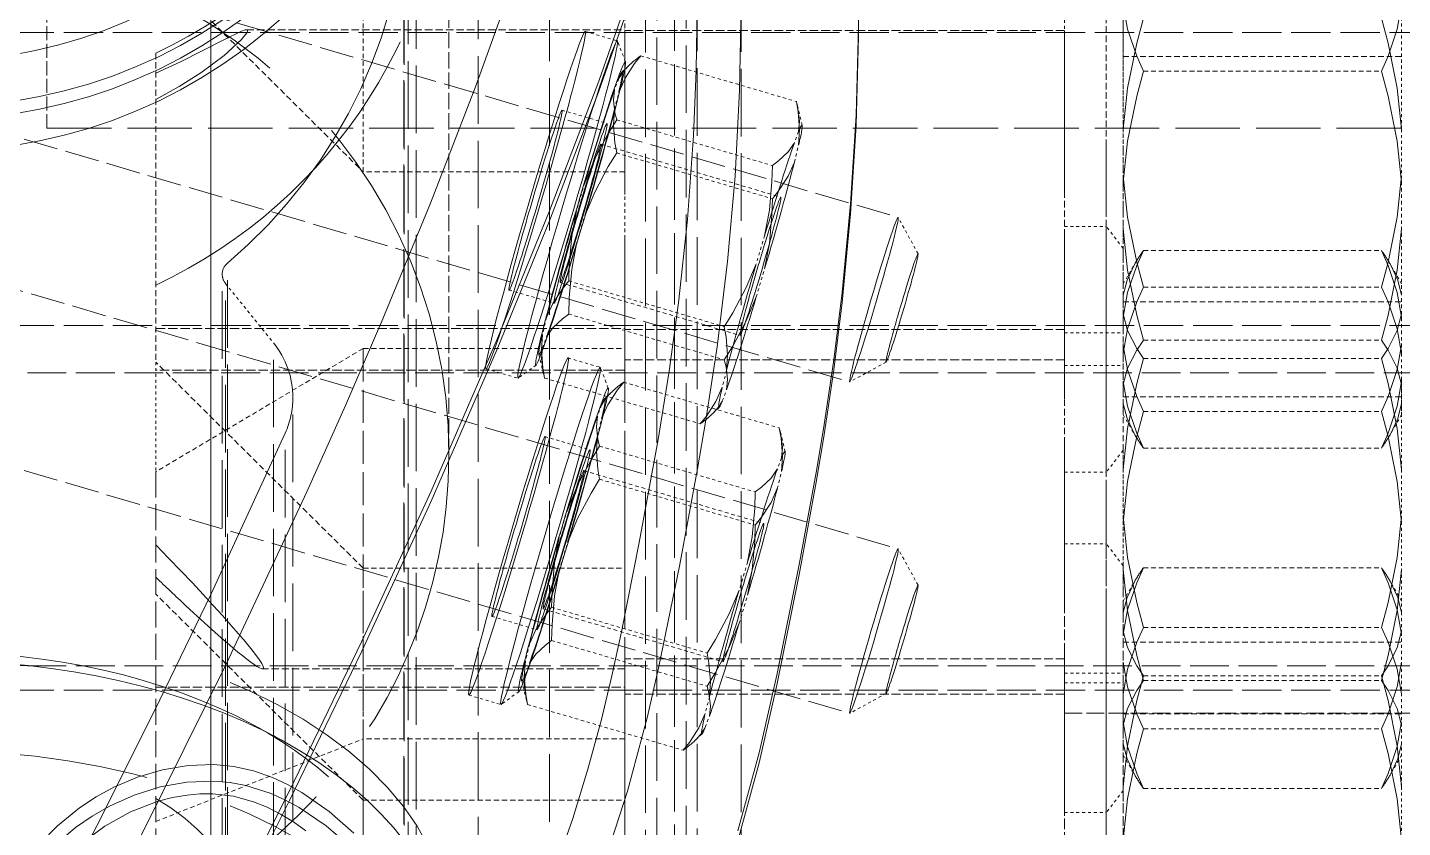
# Model space of a CAD drawing. Header units: millimetres. Extents: x 2647 to 34760, y 2046 to 24755.
# Drawn here: x 14312.32 to 14359.23, y 11584.24 to 11611.55 of the extents above; entities that cross this region are included whole.
import ezdxf

# ---------------------------------------------------------------- set-up
doc = ezdxf.new("R2010")
doc.units = ezdxf.units.MM
doc.linetypes.add('DASHED', pattern=[15, 12, -3])

# ---------------------------------------------------------------- blocks, each defined once
blk = doc.blocks.new('A$C637D7238')
at = {"color": 7, "linetype": 'DASHED', "lineweight": 13, "ltscale": 0.464721}
for p, q in [((198.301, 1132.197), (198.301, 1411.03)), ((213.301, 1132.197), (213.301, 1411.03))]:
    blk.add_line(p, q, dxfattribs=at)
at = {"color": 7, "linetype": 'DASHED', "lineweight": 13, "ltscale": 0.191772}
for p, q in [((184.178, 1221.774), (184.178, 1336.837)), ((184.178, 1320.286), (184.178, 1205.223))]:
    blk.add_line(p, q, dxfattribs=at)
at = {"color": 7, "linetype": 'DASHED', "lineweight": 13, "ltscale": 0.19221}
for p, q in [((200.769, 1176.542), (200.769, 1291.867)), ((202.269, 1176.521), (202.269, 1291.847))]:
    blk.add_line(p, q, dxfattribs=at)
at = {"color": 7, "linetype": 'DASHED', "lineweight": 13, "ltscale": 0.192253}
blk.add_line((200.394, 1168.654), (200.394, 1284.006), dxfattribs=at)
at = {"color": 7, "linetype": 'DASHED', "lineweight": 13, "ltscale": 0.192257}
blk.add_line((199.004, 1167.83), (199.004, 1283.184), dxfattribs=at)
at = {"color": 7, "linetype": 'DASHED', "lineweight": 13, "ltscale": 0.192265}
blk.add_line((199.392, 1166.038), (199.392, 1281.397), dxfattribs=at)
at = {"color": 7, "linetype": 'DASHED', "lineweight": 13, "ltscale": 0.192269}
blk.add_line((199.99, 1164.997), (199.99, 1280.358), dxfattribs=at)
at = {"color": 7, "linetype": 'DASHED', "lineweight": 13, "ltscale": 0.192268}
blk.add_line((199.998, 1165.122), (199.998, 1280.483), dxfattribs=at)
at = {"color": 7, "linetype": 'DASHED', "lineweight": 13, "ltscale": 0.04}
blk.add_line((178.583, 1246), (178.583, 1270), dxfattribs=at)
at = {"color": 7, "linetype": 'DASHED', "lineweight": 13, "ltscale": 0.046237}
blk.add_line((192.301, 1234.855), (192.301, 1262.597), dxfattribs=at)
at = {"color": 7, "linetype": 'DASHED', "lineweight": 13, "ltscale": 0.097866}
for p, q in [((151.293, 1259.531), (207.624, 1242.952)), ((149.641, 1253.916), (205.971, 1237.337)), ((151.293, 1248.218), (207.624, 1231.639)), ((149.641, 1242.603), (205.971, 1226.024))]:
    blk.add_line(p, q, dxfattribs=at)
at = {"color": 7, "linetype": 'DASHED', "lineweight": 13, "ltscale": 0.192321}
blk.add_line((195.729, 1144.426), (195.729, 1259.819), dxfattribs=at)
at = {"color": 7, "linetype": 'DASHED', "lineweight": 13, "ltscale": 0.192323}
for p, q in [((193.301, 1142.293), (193.301, 1257.687)), ((191.187, 1141.969), (191.187, 1257.362)), ((190.764, 1141.478), (190.764, 1256.871)), ((190.768, 1141.415), (190.768, 1256.809)), ((190.905, 1139.24), (190.905, 1254.634))]:
    blk.add_line(p, q, dxfattribs=at)
at = {"color": 7, "linetype": 'DASHED', "lineweight": 13, "ltscale": 0.018552}
for p, q in [((214.725, 1243.128), (214.725, 1254.259)), ((213.301, 1234.259), (213.301, 1245.39)), ((214.725, 1234.259), (214.725, 1245.39)), ((214.725, 1231.51), (214.725, 1242.641)), ((214.725, 1222.641), (214.725, 1233.772))]:
    blk.add_line(p, q, dxfattribs=at)
at = {"color": 7, "linetype": 'DASHED', "lineweight": 13, "ltscale": 0.013198}
for p, q in [((189.372, 1244.506), (189.372, 1252.425)), ((198.301, 1244.506), (198.301, 1252.425)), ((189.372, 1230.983), (189.372, 1223.064))]:
    blk.add_line(p, q, dxfattribs=at)
at = {"color": 7, "linetype": 'DASHED', "lineweight": 13, "ltscale": 0.016613}
for p, q in [((182.301, 1251.532), (189.372, 1244.506)), ((189.372, 1230.983), (182.301, 1238.009)), ((189.372, 1223.064), (182.301, 1230.09))]:
    blk.add_line(p, q, dxfattribs=at)
at = {"color": 7, "linetype": 'DASHED', "lineweight": 13, "ltscale": 0.008855}
for p, q in [((215.301, 1245.962), (215.301, 1251.275)), ((224.801, 1245.962), (224.801, 1251.275)), ((215.301, 1223.516), (215.301, 1228.829)), ((224.801, 1223.516), (224.801, 1228.829))]:
    blk.add_line(p, q, dxfattribs=at)
at = {"color": 7, "linetype": 'DASHED', "lineweight": 13, "ltscale": 0.008641}
blk.add_line((215.301, 1245.305), (215.301, 1250.49), dxfattribs=at)
at = {"color": 7, "linetype": 'DASHED', "lineweight": 13, "ltscale": 0.007249}
blk.add_line((213.301, 1245.39), (213.301, 1249.74), dxfattribs=at)
at = {"color": 7, "linetype": 'DASHED', "lineweight": 13, "ltscale": 0.111667}
for p, q in [((240.801, 1249.259), (173.801, 1249.259)), ((240.801, 1239.259), (173.801, 1239.259)), ((240.801, 1226.813), (173.801, 1226.813))]:
    blk.add_line(p, q, dxfattribs=at)
at = {"color": 7, "linetype": 'DASHED', "lineweight": 13, "ltscale": 0.021518}
blk.add_line((185.39, 1249.359), (198.301, 1249.359), dxfattribs=at)
at = {"color": 7, "linetype": 'DASHED', "lineweight": 13, "ltscale": 0.001898}
for p, q in [((196.95, 1249.297), (198.043, 1248.976)), ((196.367, 1238.156), (197.46, 1237.834)), ((193.562, 1237.785), (194.655, 1237.464)), ((192.979, 1226.644), (194.072, 1226.323))]:
    blk.add_line(p, q, dxfattribs=at)
at = {"color": 7, "linetype": 'DASHED', "lineweight": 13, "ltscale": 0.025}
for p, q in [((213.301, 1249.327), (198.301, 1249.327)), ((213.301, 1239.127), (198.301, 1239.127)), ((213.301, 1238.088), (198.301, 1238.088)), ((213.301, 1227.888), (198.301, 1227.888)), ((213.301, 1226.677), (198.301, 1226.677))]:
    blk.add_line(p, q, dxfattribs=at)
at = {"color": 7, "linetype": 'DASHED', "lineweight": 13, "ltscale": 0.001259}
for p, q in [((198.321, 1248.263), (198.049, 1248.968)), ((195.274, 1237.912), (194.664, 1237.467)), ((197.737, 1237.122), (197.466, 1237.827)), ((194.691, 1226.771), (194.081, 1226.326))]:
    blk.add_line(p, q, dxfattribs=at)
at = {"color": 7, "linetype": 'DASHED', "lineweight": 13, "ltscale": 0.017582}
blk.add_line((182.301, 1248.558), (182.301, 1238.009), dxfattribs=at)
at = {"color": 7, "linetype": 'DASHED', "lineweight": 13, "ltscale": 0.009222}
for p, q in [((198.844, 1248.468), (204.152, 1246.906)), ((198.024, 1246.284), (203.332, 1244.721)), ((198.024, 1245.152), (203.332, 1243.59)), ((196.385, 1240.783), (201.693, 1239.221)), ((196.385, 1239.652), (201.693, 1238.09)), ((195.565, 1237.468), (200.873, 1235.905)), ((197.441, 1235.143), (202.749, 1233.58)), ((195.802, 1229.642), (201.109, 1228.08)), ((195.802, 1228.511), (201.109, 1226.949)), ((194.982, 1226.326), (200.29, 1224.764))]:
    blk.add_line(p, q, dxfattribs=at)
at = {"color": 7, "linetype": 'DASHED', "lineweight": 13, "ltscale": 0.015833}
for p, q in [((215.301, 1248.447), (224.801, 1248.447)), ((215.301, 1240.071), (224.801, 1240.071)), ((215.301, 1236.829), (224.801, 1236.829)), ((215.301, 1228.453), (224.801, 1228.453)), ((215.301, 1226.001), (224.801, 1226.001))]:
    blk.add_line(p, q, dxfattribs=at)
at = {"color": 7, "linetype": 'DASHED', "lineweight": 13, "ltscale": 0.000606675}
for p, q in [((198.198, 1247.905), (198.462, 1248.157)), ((200.936, 1225.327), (200.672, 1225.076))]:
    blk.add_line(p, q, dxfattribs=at)
at = {"color": 7, "linetype": 'DASHED', "lineweight": 13, "ltscale": 0.013529}
for p, q in [((215.992, 1247.943), (224.109, 1247.943)), ((215.992, 1241.819), (224.109, 1241.819)), ((215.992, 1240.575), (224.109, 1240.575)), ((215.992, 1238.765), (224.109, 1238.765)), ((215.992, 1238.135), (224.109, 1238.135)), ((215.992, 1236.325), (224.109, 1236.325)), ((215.992, 1235.08), (224.109, 1235.08)), ((215.992, 1230.992), (224.109, 1230.992)), ((215.992, 1228.957), (224.109, 1228.957)), ((215.992, 1227.307), (224.109, 1227.307)), ((215.992, 1227.147), (224.109, 1227.147)), ((215.992, 1225.497), (224.109, 1225.497)), ((215.992, 1223.463), (224.109, 1223.463))]:
    blk.add_line(p, q, dxfattribs=at)
at = {"color": 7, "linetype": 'DASHED', "lineweight": 13, "ltscale": 0.000676367}
for p, q in [((198.091, 1247.688), (197.949, 1247.308)), ((194.906, 1227.351), (195.049, 1227.731))]:
    blk.add_line(p, q, dxfattribs=at)
at = {"color": 7, "linetype": 'DASHED', "lineweight": 13, "ltscale": 0.000989875}
for p, q in [((197.949, 1246.644), (198.091, 1247.22)), ((195.049, 1228.395), (194.906, 1227.818))]:
    blk.add_line(p, q, dxfattribs=at)
at = {"color": 7, "linetype": 'DASHED', "lineweight": 13, "ltscale": 0.000270102}
for p, q in [((204.194, 1246.749), (204.152, 1246.906)), ((203.611, 1235.608), (203.569, 1235.765)), ((194.94, 1226.483), (194.982, 1226.326))]:
    blk.add_line(p, q, dxfattribs=at)
at = {"color": 7, "linetype": 'DASHED', "lineweight": 13, "ltscale": 0.002665}
for p, q in [((196.16, 1246.611), (197.694, 1246.16)), ((194.353, 1240.472), (195.887, 1240.02)), ((195.576, 1235.47), (197.111, 1235.018)), ((193.77, 1229.33), (195.304, 1228.879))]:
    blk.add_line(p, q, dxfattribs=at)
at = {"color": 7, "linetype": 'DASHED', "lineweight": 13, "ltscale": 0.001123}
for p, q in [((204.352, 1246.095), (204.194, 1246.749)), ((195.365, 1238.279), (195.523, 1237.624)), ((203.769, 1234.953), (203.611, 1235.608)), ((194.782, 1227.138), (194.94, 1226.483))]:
    blk.add_line(p, q, dxfattribs=at)
at = {"color": 7, "linetype": 'DASHED', "lineweight": 13, "ltscale": 0.183333}
blk.add_line((178.583, 1246), (288.583, 1246), dxfattribs=at)
at = {"color": 7, "linetype": 'DASHED', "lineweight": 13, "ltscale": 0.000675943}
for p, q in [((204.228, 1245.882), (204.085, 1245.502)), ((195.489, 1238.492), (195.632, 1238.872)), ((203.645, 1234.74), (203.502, 1234.361)), ((201.043, 1225.545), (201.185, 1225.925))]:
    blk.add_line(p, q, dxfattribs=at)
at = {"color": 7, "linetype": 'DASHED', "lineweight": 13, "ltscale": 0.00266}
for p, q in [((215.301, 1245.962), (215.301, 1244.366)), ((224.801, 1245.962), (224.801, 1244.366)), ((215.301, 1234.344), (215.301, 1232.748)), ((224.801, 1234.344), (224.801, 1232.748))]:
    blk.add_line(p, q, dxfattribs=at)
at = {"color": 7, "linetype": 'DASHED', "lineweight": 13, "ltscale": 0.010661}
for p, q in [((197.484, 1245.449), (203.621, 1243.643)), ((196.096, 1240.731), (202.232, 1238.925)), ((196.901, 1234.308), (203.038, 1232.501)), ((195.513, 1229.59), (201.649, 1227.784))]:
    blk.add_line(p, q, dxfattribs=at)
at = {"color": 7, "linetype": 'DASHED', "lineweight": 13, "ltscale": 0.000989459}
blk.add_line((204.085, 1244.838), (204.228, 1245.414), dxfattribs=at)
at = {"color": 7, "linetype": 'DASHED', "lineweight": 13, "ltscale": 0.017161}
blk.add_line((215.301, 1235.009), (215.301, 1245.305), dxfattribs=at)
at = {"color": 7, "linetype": 'DASHED', "lineweight": 13, "ltscale": 0.014882}
for p, q in [((198.301, 1244.506), (189.372, 1244.506)), ((189.372, 1238.476), (198.301, 1238.476)), ((189.372, 1230.983), (198.301, 1230.983)), ((198.301, 1225.151), (189.372, 1225.151)), ((189.372, 1223.064), (198.301, 1223.064))]:
    blk.add_line(p, q, dxfattribs=at)
at = {"color": 7, "linetype": 'DASHED', "lineweight": 13, "ltscale": 0.01005}
blk.add_line((198.301, 1238.476), (198.301, 1244.506), dxfattribs=at)
at = {"color": 7, "linetype": 'DASHED', "lineweight": 13, "ltscale": 0.001663}
for p, q in [((196.933, 1244.133), (196.648, 1243.177)), ((196.648, 1242.046), (196.933, 1243.002)), ((203.069, 1242.328), (202.784, 1241.371)), ((202.784, 1240.24), (203.069, 1241.196)), ((196.35, 1232.992), (196.065, 1232.036)), ((196.065, 1230.905), (196.35, 1231.861)), ((202.486, 1231.186), (202.201, 1230.23)), ((202.201, 1229.099), (202.486, 1230.055))]:
    blk.add_line(p, q, dxfattribs=at)
at = {"color": 7, "linetype": 'DASHED', "lineweight": 13, "ltscale": 0.010101}
for p, q in [((215.301, 1238.305), (215.301, 1244.366)), ((224.801, 1238.305), (224.801, 1244.366))]:
    blk.add_line(p, q, dxfattribs=at)
at = {"color": 7, "linetype": 'DASHED', "lineweight": 13, "ltscale": 0.002355}
for p, q in [((208.302, 1241.709), (207.626, 1242.95)), ((207.215, 1238.014), (205.975, 1237.337)), ((208.302, 1230.396), (207.626, 1231.637)), ((207.215, 1226.702), (205.975, 1226.025))]:
    blk.add_line(p, q, dxfattribs=at)
at = {"color": 7, "linetype": 'DASHED', "lineweight": 13, "ltscale": 0.002374}
for p, q in [((213.301, 1242.641), (214.725, 1242.641)), ((213.301, 1234.259), (214.725, 1234.259)), ((213.301, 1231.813), (214.725, 1231.813)), ((213.301, 1222.641), (214.725, 1222.641))]:
    blk.add_line(p, q, dxfattribs=at)
at = {"color": 7, "linetype": 'DASHED', "lineweight": 13, "ltscale": 0.001575}
blk.add_line((215.301, 1241.891), (214.725, 1242.641), dxfattribs=at)
at = {"color": 7, "linetype": 'DASHED', "lineweight": 13, "ltscale": 0.192309}
blk.add_line((184.741, 1126.001), (184.741, 1241.386), dxfattribs=at)
at = {"color": 7, "linetype": 'DASHED', "lineweight": 13, "ltscale": 0.001316}
for p, q in [((215.301, 1240.681), (215.696, 1241.365)), ((224.801, 1240.681), (224.406, 1241.365)), ((215.301, 1236.219), (215.696, 1235.535)), ((224.801, 1236.219), (224.406, 1235.535)), ((215.301, 1229.853), (215.696, 1230.537)), ((224.801, 1229.853), (224.406, 1230.537)), ((215.301, 1224.601), (215.696, 1223.917)), ((224.801, 1224.601), (224.406, 1223.917))]:
    blk.add_line(p, q, dxfattribs=at)
at = {"color": 7, "linetype": 'DASHED', "lineweight": 13, "ltscale": 0.192308}
for p, q in [((184.565, 1125.623), (184.565, 1241.008)), ((184.675, 1125.312), (184.675, 1240.697))]:
    blk.add_line(p, q, dxfattribs=at)
at = {"color": 7, "linetype": 'DASHED', "lineweight": 13, "ltscale": 0.004343}
blk.add_line((184.675, 1240.697), (186.314, 1238.67), dxfattribs=at)
at = {"color": 7, "linetype": 'DASHED', "lineweight": 13, "ltscale": 0.000989829}
for p, q in [((195.632, 1239.536), (195.489, 1238.959)), ((203.502, 1233.697), (203.645, 1234.273)), ((201.185, 1226.589), (201.043, 1226.012))]:
    blk.add_line(p, q, dxfattribs=at)
at = {"color": 7, "linetype": 'DASHED', "lineweight": 13, "ltscale": 0.026667}
for p, q in [((182.301, 1239.159), (198.301, 1239.159)), ((198.301, 1237.741), (182.301, 1237.741)), ((182.301, 1226.913), (198.301, 1226.913))]:
    blk.add_line(p, q, dxfattribs=at)
at = {"color": 7, "linetype": 'DASHED', "lineweight": 13, "ltscale": 0.003333}
for p, q in [((213.301, 1239.009), (215.301, 1239.009)), ((213.301, 1237.891), (215.301, 1237.891)), ((213.301, 1227.391), (215.301, 1227.391)), ((213.301, 1227.063), (215.301, 1227.063))]:
    blk.add_line(p, q, dxfattribs=at)
at = {"color": 7, "linetype": 'DASHED', "lineweight": 13, "ltscale": 0.013712}
blk.add_line((189.372, 1238.476), (182.301, 1234.271), dxfattribs=at)
at = {"color": 7, "linetype": 'DASHED', "lineweight": 13, "ltscale": 0.192303}
blk.add_line((186.314, 1123.289), (186.314, 1238.67), dxfattribs=at)
at = {"color": 7, "linetype": 'DASHED', "lineweight": 13, "ltscale": 0.093789}
for p, q in [((189.372, 1238.476), (189.372, 1182.203)), ((198.301, 1238.476), (198.301, 1182.203))]:
    blk.add_line(p, q, dxfattribs=at)
at = {"color": 7, "linetype": 'DASHED', "lineweight": 13, "ltscale": 0.006231}
blk.add_line((182.301, 1238.009), (182.301, 1234.27), dxfattribs=at)
at = {"color": 7, "linetype": 'DASHED', "lineweight": 13, "ltscale": 0.001592}
for p, q in [((215.301, 1238.305), (215.301, 1237.35)), ((224.801, 1238.305), (224.801, 1237.35))]:
    blk.add_line(p, q, dxfattribs=at)
at = {"color": 7, "linetype": 'DASHED', "lineweight": 13, "ltscale": 0.11017}
for p, q in [((177.923, 1237.641), (244.025, 1237.641)), ((177.923, 1227.641), (244.025, 1227.641))]:
    blk.add_line(p, q, dxfattribs=at)
at = {"color": 7, "linetype": 'DASHED', "lineweight": 13, "ltscale": 0.000269734}
blk.add_line((195.523, 1237.624), (195.565, 1237.468), dxfattribs=at)
at = {"color": 7, "linetype": 'DASHED', "lineweight": 13, "ltscale": 0.000989504}
for p, q in [((201.768, 1237.73), (201.626, 1237.153)), ((197.366, 1235.503), (197.508, 1236.079))]:
    blk.add_line(p, q, dxfattribs=at)
at = {"color": 7, "linetype": 'DASHED', "lineweight": 13, "ltscale": 0.005132}
blk.add_line((224.801, 1234.344), (224.801, 1237.423), dxfattribs=at)
at = {"color": 7, "linetype": 'DASHED', "lineweight": 13, "ltscale": 0.000606274}
for p, q in [((197.615, 1236.764), (197.878, 1237.015)), ((201.519, 1236.468), (201.255, 1236.217))]:
    blk.add_line(p, q, dxfattribs=at)
at = {"color": 7, "linetype": 'DASHED', "lineweight": 13, "ltscale": 0.009221}
for p, q in [((198.261, 1237.327), (203.569, 1235.765)), ((197.441, 1234.011), (202.749, 1232.449))]:
    blk.add_line(p, q, dxfattribs=at)
at = {"color": 7, "linetype": 'DASHED', "lineweight": 13, "ltscale": 0.00067601}
for p, q in [((201.626, 1236.686), (201.768, 1237.066)), ((197.508, 1236.546), (197.366, 1236.167))]:
    blk.add_line(p, q, dxfattribs=at)
at = {"color": 7, "linetype": 'DASHED', "lineweight": 13, "ltscale": 0.001886}
for p, q in [((215.301, 1236.219), (215.301, 1237.35)), ((224.801, 1236.219), (224.801, 1237.35))]:
    blk.add_line(p, q, dxfattribs=at)
at = {"color": 7, "linetype": 'DASHED', "lineweight": 13, "ltscale": 0.192298}
blk.add_line((186.975, 1121.425), (186.975, 1236.803), dxfattribs=at)
at = {"color": 7, "linetype": 'DASHED', "lineweight": 13, "ltscale": 0.192294}
blk.add_line((186.716, 1120.215), (186.716, 1235.592), dxfattribs=at)
at = {"color": 7, "linetype": 'DASHED', "lineweight": 13, "ltscale": 0.001576}
for p, q in [((215.301, 1235.009), (214.725, 1234.259)), ((215.301, 1231.063), (214.725, 1231.813)), ((215.301, 1223.391), (214.725, 1222.641))]:
    blk.add_line(p, q, dxfattribs=at)
at = {"color": 7, "linetype": 'DASHED', "lineweight": 13, "ltscale": 0.001109}
blk.add_line((215.301, 1234.344), (215.301, 1235.009), dxfattribs=at)
at = {"color": 7, "linetype": 'DASHED', "lineweight": 13, "ltscale": 0.002202}
blk.add_line((215.301, 1233.688), (215.301, 1235.009), dxfattribs=at)
at = {"color": 7, "linetype": 'DASHED', "lineweight": 13, "ltscale": 0.073831}
blk.add_line((182.301, 1234.271), (182.301, 1189.972), dxfattribs=at)
at = {"color": 7, "linetype": 'DASHED', "lineweight": 13, "ltscale": 0.000811005}
blk.add_line((213.301, 1233.772), (213.301, 1234.259), dxfattribs=at)
at = {"color": 7, "linetype": 'DASHED', "lineweight": 13, "ltscale": 0.003267}
blk.add_line((213.301, 1231.812), (213.301, 1233.772), dxfattribs=at)
at = {"color": 7, "linetype": 'DASHED', "lineweight": 13, "ltscale": 0.005995}
blk.add_line((215.301, 1230.091), (215.301, 1233.688), dxfattribs=at)
at = {"color": 7, "linetype": 'DASHED', "lineweight": 13, "ltscale": 0.002821}
blk.add_line((215.301, 1231.056), (215.301, 1232.748), dxfattribs=at)
at = {"color": 7, "linetype": 'DASHED', "lineweight": 13, "ltscale": 0.004825}
blk.add_line((224.801, 1229.853), (224.801, 1232.748), dxfattribs=at)
at = {"color": 7, "linetype": 'DASHED', "lineweight": 13, "ltscale": 0.030065}
for p, q in [((213.301, 1213.774), (213.301, 1231.813)), ((214.725, 1213.774), (214.725, 1231.813)), ((214.725, 1211.813), (214.725, 1229.852))]:
    blk.add_line(p, q, dxfattribs=at)
at = {"color": 7, "linetype": 'DASHED', "lineweight": 13, "ltscale": 0.02781}
blk.add_line((215.301, 1214.377), (215.301, 1231.063), dxfattribs=at)
at = {"color": 7, "linetype": 'DASHED', "lineweight": 13, "ltscale": 0.000639343}
for p, q in [((215.301, 1229.47), (215.301, 1229.853)), ((224.801, 1229.47), (224.801, 1229.853))]:
    blk.add_line(p, q, dxfattribs=at)
at = {"color": 7, "linetype": 'DASHED', "lineweight": 13, "ltscale": 0.001067}
for p, q in [((215.301, 1229.47), (215.301, 1228.829)), ((224.801, 1229.47), (224.801, 1228.829))]:
    blk.add_line(p, q, dxfattribs=at)
at = {"color": 7, "linetype": 'DASHED', "lineweight": 13, "ltscale": 0.020603}
blk.add_line((198.301, 1227.541), (185.939, 1227.541), dxfattribs=at)
at = {"color": 7, "linetype": 'DASHED', "lineweight": 13, "ltscale": 0.05}
blk.add_line((213.301, 1226.03), (243.301, 1226.03), dxfattribs=at)
at = {"color": 7, "linetype": 'DASHED', "lineweight": 13, "ltscale": 0.001802}
blk.add_line((185.621, 1225.631), (186.572, 1225.117), dxfattribs=at)
at = {"color": 7, "linetype": 'DASHED', "lineweight": 13, "ltscale": 0.012688}
blk.add_line((182.301, 1222.33), (189.372, 1225.151), dxfattribs=at)
at = {"color": 7, "linetype": 'DASHED', "lineweight": 13, "ltscale": 0.106987}
blk.add_line((189.372, 1225.151), (189.372, 1160.958), dxfattribs=at)
at = {"color": 7, "linetype": 'DASHED', "lineweight": 13, "ltscale": 0.002659}
for p, q in [((215.301, 1223.516), (215.301, 1221.92)), ((224.801, 1223.516), (224.801, 1221.92))]:
    blk.add_line(p, q, dxfattribs=at)
at = {"color": 7, "linetype": 'DASHED', "lineweight": 13}
for points in [[(145.516, 1164.986), (149.075, 1169.744), (152.573, 1174.576), (155.165, 1178.248), (160.261, 1185.673), (162.762, 1189.419), (166.045, 1194.461), (169.247, 1199.546), (172.346, 1204.662), (175.648, 1210.372), (178.802, 1216.114), (181.819, 1221.897), (184.707, 1227.728), (187.453, 1233.582), (188.771, 1236.528), (190.046, 1239.484), (191.674, 1243.439), (193.208, 1247.408), (194.639, 1251.386), (195.969, 1255.41), (197.183, 1259.45), (198.281, 1263.516), (199.261, 1267.617), (200.123, 1271.762)], [(148.687, 1162.904), (152.192, 1167.586), (155.629, 1172.326), (158.428, 1176.29), (161.196, 1180.288), (165.151, 1186.139), (169.031, 1192.062), (172.809, 1198.053), (175.945, 1203.242), (178.971, 1208.474), (181.698, 1213.405), (184.328, 1218.374), (186.864, 1223.383), (189.332, 1228.481), (191.694, 1233.604), (193.95, 1238.796), (195.734, 1243.177), (197.414, 1247.598), (198.968, 1252.044), (200.434, 1256.667), (201.754, 1261.327), (202.924, 1266.029), (203.451, 1268.398), (203.94, 1270.779)], [(184.328, 1218.035), (186.864, 1223.044), (189.332, 1228.141), (191.694, 1233.264), (193.95, 1238.457), (195.734, 1242.838), (197.414, 1247.259), (198.968, 1251.705), (200.434, 1256.328), (201.754, 1260.988), (202.924, 1265.69), (203.451, 1268.059), (203.94, 1270.44), (204.389, 1272.831)], [(200.769, 1250.192), (200.738, 1247.967), (200.646, 1245.743), (200.44, 1242.885), (200.136, 1240.035), (199.814, 1237.703), (199.436, 1235.372), (198.788, 1231.853), (198.183, 1228.809), (197.856, 1227.305), (197.5, 1225.814), (197.043, 1224.115), (196.525, 1222.434), (195.939, 1220.774)], [(202.269, 1250.213), (202.217, 1247.286), (202.062, 1244.361), (201.807, 1241.444), (201.452, 1238.538), (201.068, 1236.033), (200.782, 1234.369), (200.161, 1231.05), (199.462, 1227.622), (199.069, 1225.915), (198.388, 1223.368), (197.687, 1221.197)], [(206.269, 1250.212), (206.266, 1249.48), (206.187, 1246.441), (206.002, 1243.409), (205.715, 1240.385), (205.427, 1238.089), (205.084, 1235.806), (204.822, 1234.249), (204.254, 1231.16), (203.489, 1227.322), (202.881, 1224.67), (202.155, 1222.012)], [(215.301, 1250.213), (215.451, 1249.373), (215.763, 1248.451), (215.992, 1247.943)], [(224.801, 1250.213), (224.65, 1249.373), (224.338, 1248.451), (224.109, 1247.943)], [(206.269, 1249.873), (206.266, 1249.14), (206.187, 1246.102), (206.002, 1243.07), (205.715, 1240.046), (205.427, 1237.749), (205.084, 1235.467), (204.822, 1233.91), (204.254, 1230.821), (203.489, 1226.983), (202.881, 1224.33), (202.155, 1221.673)], [(215.301, 1245.962), (215.451, 1247.364), (215.763, 1248.904), (215.992, 1249.753)], [(224.801, 1245.962), (224.65, 1247.364), (224.338, 1248.904), (224.109, 1249.753)], [(182.301, 1247.877), (183.145, 1248.26), (184.619, 1249.012), (185.226, 1249.313), (185.348, 1249.354), (185.39, 1249.359)], [(185.39, 1249.359), (185.416, 1249.354), (185.43, 1249.341), (185.432, 1249.318), (185.427, 1249.298), (185.402, 1249.247), (185.212, 1249.015), (184.628, 1248.483), (183.838, 1247.891), (183.097, 1247.418), (182.301, 1246.977)], [(198.091, 1247.22), (198.307, 1247.7), (198.631, 1248.202), (198.844, 1248.468)], [(215.301, 1244.152), (215.451, 1245.554), (215.763, 1247.094), (215.992, 1247.943)], [(224.801, 1244.152), (224.65, 1245.554), (224.338, 1247.094), (224.109, 1247.943)], [(197.949, 1247.308), (197.914, 1246.948), (197.963, 1246.526), (198.024, 1246.284)], [(204.228, 1245.414), (204.263, 1245.947), (204.213, 1246.559), (204.152, 1246.906)], [(197.949, 1246.644), (197.914, 1246.111), (197.963, 1245.499), (198.024, 1245.152)], [(204.228, 1245.882), (204.263, 1246.242), (204.194, 1246.749)], [(196.933, 1244.133), (197.273, 1244.947), (197.736, 1245.815), (198.024, 1246.284)], [(204.085, 1245.502), (203.87, 1245.195), (203.545, 1244.883), (203.332, 1244.721)], [(196.933, 1243.002), (197.273, 1243.816), (197.736, 1244.684), (198.024, 1245.152)], [(203.069, 1242.328), (203.23, 1243.194), (203.318, 1244.173), (203.332, 1244.721)], [(204.085, 1244.838), (203.87, 1244.358), (203.545, 1243.856), (203.332, 1243.59)], [(215.301, 1244.366), (215.451, 1242.964), (215.763, 1241.423), (215.992, 1240.575)], [(224.801, 1244.366), (224.65, 1242.964), (224.338, 1241.423), (224.109, 1240.575)], [(203.069, 1241.196), (203.23, 1242.063), (203.318, 1243.041), (203.332, 1243.59)], [(196.648, 1243.177), (196.487, 1242.311), (196.399, 1241.332), (196.385, 1240.783)], [(215.301, 1242.556), (215.451, 1241.153), (215.763, 1239.613), (215.992, 1238.765)], [(224.801, 1242.556), (224.65, 1241.153), (224.338, 1239.613), (224.109, 1238.765)], [(196.648, 1242.046), (196.487, 1241.179), (196.399, 1240.201), (196.385, 1239.652)], [(215.301, 1239.55), (215.451, 1240.389), (215.763, 1241.311), (215.992, 1241.819)], [(224.801, 1239.55), (224.65, 1240.389), (224.338, 1241.311), (224.109, 1241.819)], [(202.784, 1241.371), (202.444, 1240.558), (201.981, 1239.689), (201.693, 1239.221)], [(215.301, 1240.297), (215.432, 1240.81), (215.696, 1241.365)], [(224.801, 1240.297), (224.669, 1240.81), (224.406, 1241.365)], [(195.632, 1239.536), (195.847, 1240.016), (196.172, 1240.517), (196.385, 1240.783)], [(202.784, 1240.24), (202.444, 1239.426), (201.981, 1238.558), (201.693, 1238.09)], [(215.301, 1238.305), (215.451, 1239.145), (215.763, 1240.067), (215.992, 1240.575)], [(224.801, 1238.305), (224.65, 1239.145), (224.338, 1240.067), (224.109, 1240.575)], [(195.632, 1238.872), (195.847, 1239.179), (196.172, 1239.491), (196.385, 1239.652)], [(215.301, 1239.657), (215.451, 1239.094), (215.763, 1238.476), (215.992, 1238.135)], [(224.801, 1239.657), (224.65, 1239.094), (224.338, 1238.476), (224.109, 1238.135)], [(195.489, 1238.959), (195.454, 1238.426), (195.504, 1237.814), (195.565, 1237.468)], [(201.768, 1237.73), (201.803, 1238.263), (201.754, 1238.874), (201.693, 1239.221)], [(195.489, 1238.492), (195.454, 1238.132), (195.523, 1237.624)], [(215.301, 1237.243), (215.451, 1237.806), (215.763, 1238.424), (215.992, 1238.765)], [(215.301, 1238.595), (215.451, 1237.755), (215.763, 1236.833), (215.992, 1236.325)], [(224.801, 1237.243), (224.65, 1237.806), (224.338, 1238.424), (224.109, 1238.765)], [(224.801, 1238.595), (224.65, 1237.755), (224.338, 1236.833), (224.109, 1236.325)], [(201.768, 1237.066), (201.803, 1237.426), (201.754, 1237.848), (201.693, 1238.09)], [(215.301, 1234.344), (215.451, 1235.746), (215.763, 1237.286), (215.992, 1238.135)], [(224.801, 1234.344), (224.65, 1235.746), (224.338, 1237.286), (224.109, 1238.135)], [(197.508, 1236.079), (197.724, 1236.559), (198.048, 1237.061), (198.261, 1237.327)], [(201.626, 1237.153), (201.41, 1236.673), (201.085, 1236.172), (200.873, 1235.905)], [(215.301, 1237.35), (215.451, 1236.511), (215.763, 1235.589), (215.992, 1235.08)], [(224.801, 1237.35), (224.65, 1236.511), (224.338, 1235.589), (224.109, 1235.08)], [(215.301, 1236.602), (215.432, 1236.09), (215.696, 1235.535)], [(224.801, 1236.602), (224.669, 1236.09), (224.406, 1235.535)], [(197.366, 1236.167), (197.331, 1235.806), (197.38, 1235.385), (197.441, 1235.143)], [(215.301, 1232.534), (215.451, 1233.936), (215.763, 1235.476), (215.992, 1236.325)], [(224.801, 1232.534), (224.65, 1233.936), (224.338, 1235.476), (224.109, 1236.325)], [(177.142, 1216.188), (180.286, 1222.187), (182.263, 1226.133), (184.183, 1230.103), (186.716, 1235.592)], [(203.645, 1234.273), (203.68, 1234.806), (203.63, 1235.418), (203.569, 1235.765)], [(203.645, 1234.74), (203.68, 1235.101), (203.611, 1235.608)], [(196.35, 1232.992), (196.69, 1233.806), (197.153, 1234.674), (197.441, 1235.143)], [(197.366, 1235.503), (197.331, 1234.97), (197.38, 1234.358), (197.441, 1234.011)], [(203.502, 1234.361), (203.287, 1234.053), (202.962, 1233.742), (202.749, 1233.58)], [(196.35, 1231.861), (196.69, 1232.675), (197.153, 1233.543), (197.441, 1234.011)], [(203.502, 1233.697), (203.287, 1233.217), (202.962, 1232.715), (202.749, 1232.449)], [(202.486, 1231.186), (202.647, 1232.053), (202.735, 1233.032), (202.749, 1233.58)], [(215.301, 1232.748), (215.451, 1231.346), (215.763, 1229.806), (215.992, 1228.957)], [(224.801, 1232.748), (224.65, 1231.346), (224.338, 1229.806), (224.109, 1228.957)], [(202.486, 1230.055), (202.647, 1230.922), (202.735, 1231.9), (202.749, 1232.449)], [(196.065, 1232.036), (195.904, 1231.169), (195.816, 1230.191), (195.802, 1229.642)], [(196.065, 1230.905), (195.904, 1230.038), (195.816, 1229.06), (195.802, 1228.511)], [(215.301, 1228.722), (215.451, 1229.561), (215.763, 1230.483), (215.992, 1230.992)], [(215.301, 1230.938), (215.451, 1229.536), (215.763, 1227.995), (215.992, 1227.147)], [(224.801, 1228.722), (224.65, 1229.561), (224.338, 1230.483), (224.109, 1230.992)], [(224.801, 1230.938), (224.65, 1229.536), (224.338, 1227.995), (224.109, 1227.147)], [(215.301, 1229.47), (215.432, 1229.982), (215.696, 1230.537)], [(224.801, 1229.47), (224.669, 1229.982), (224.406, 1230.537)], [(202.201, 1230.23), (201.86, 1229.417), (201.398, 1228.548), (201.109, 1228.08)], [(195.049, 1228.395), (195.264, 1228.874), (195.589, 1229.376), (195.802, 1229.642)], [(202.201, 1229.099), (201.86, 1228.285), (201.398, 1227.417), (201.109, 1226.949)], [(195.049, 1227.731), (195.264, 1228.038), (195.589, 1228.349), (195.802, 1228.511)], [(215.301, 1226.687), (215.451, 1227.527), (215.763, 1228.449), (215.992, 1228.957)], [(215.301, 1228.829), (215.451, 1228.266), (215.763, 1227.648), (215.992, 1227.307)], [(224.801, 1226.687), (224.65, 1227.527), (224.338, 1228.449), (224.109, 1228.957)], [(224.801, 1228.829), (224.65, 1228.266), (224.338, 1227.648), (224.109, 1227.307)], [(201.185, 1226.589), (201.22, 1227.122), (201.171, 1227.733), (201.109, 1228.08)], [(194.906, 1227.818), (194.871, 1227.285), (194.92, 1226.673), (194.982, 1226.326)], [(215.301, 1227.767), (215.451, 1226.927), (215.763, 1226.005), (215.992, 1225.497)], [(224.801, 1227.767), (224.65, 1226.927), (224.338, 1226.005), (224.109, 1225.497)], [(194.906, 1227.351), (194.871, 1226.991), (194.94, 1226.483)], [(215.301, 1223.516), (215.451, 1224.919), (215.763, 1226.459), (215.992, 1227.307)], [(215.301, 1225.625), (215.451, 1226.188), (215.763, 1226.806), (215.992, 1227.147)], [(224.801, 1223.516), (224.65, 1224.919), (224.338, 1226.459), (224.109, 1227.307)], [(224.801, 1225.625), (224.65, 1226.188), (224.338, 1226.806), (224.109, 1227.147)], [(201.185, 1225.925), (201.22, 1226.285), (201.171, 1226.707), (201.109, 1226.949)], [(201.043, 1226.012), (200.827, 1225.532), (200.502, 1225.031), (200.29, 1224.764)], [(215.301, 1225.732), (215.451, 1224.893), (215.763, 1223.971), (215.992, 1223.463)], [(224.801, 1225.732), (224.65, 1224.893), (224.338, 1223.971), (224.109, 1223.463)], [(215.301, 1221.706), (215.451, 1223.109), (215.763, 1224.649), (215.992, 1225.497)], [(224.801, 1221.706), (224.65, 1223.109), (224.338, 1224.649), (224.109, 1225.497)], [(215.301, 1224.985), (215.432, 1224.472), (215.696, 1223.917)], [(224.801, 1224.985), (224.669, 1224.472), (224.406, 1223.917)], [(178.366, 1221.587), (178.949, 1222.187), (179.693, 1222.797), (180.264, 1223.172), (180.865, 1223.498), (181.68, 1223.844), (182.528, 1224.098), (183.4, 1224.247), (184.282, 1224.276)], [(189.058, 1221.928), (188.21, 1222.673), (187.286, 1223.32), (186.793, 1223.595), (186.281, 1223.83), (185.635, 1224.055), (184.966, 1224.206), (184.282, 1224.276)], [(178.729, 1221.408), (179.559, 1222.131), (180.123, 1222.518), (180.718, 1222.857), (181.564, 1223.234), (182.448, 1223.511), (183.359, 1223.675), (184.282, 1223.709)], [(188.954, 1221.46), (188.111, 1222.183), (187.193, 1222.808), (186.705, 1223.072), (186.198, 1223.296), (185.372, 1223.557), (184.831, 1223.659), (184.282, 1223.709)], [(179.854, 1221.654), (180.556, 1222.174), (181.441, 1222.663), (182.385, 1223.023), (182.872, 1223.149), (183.364, 1223.234), (183.803, 1223.273), (184.24, 1223.275)], [(182.301, 1223.116), (182.812, 1222.792), (183.299, 1222.431), (183.715, 1222.072), (184.101, 1221.683), (184.433, 1221.29), (184.729, 1220.873), (184.955, 1220.488), (185.144, 1220.09), (185.351, 1219.454), (185.432, 1218.828), (185.376, 1218.273), (185.185, 1217.794), (184.872, 1217.411), (184.655, 1217.243), (184.411, 1217.104), (184.035, 1216.954), (183.626, 1216.848), (183.201, 1216.778), (182.301, 1216.717)], [(187.421, 1222.018), (186.998, 1222.318), (186.558, 1222.585), (186.102, 1222.817), (185.629, 1223.006), (184.946, 1223.192), (184.24, 1223.275)]]:
    blk.add_lwpolyline(points, dxfattribs=at)
for centre, radius, start, end in [((200.801, 1245.668), 3.416, 124.9425, 133.2259), ((199.771, 1246.739), 1.93, 132.7253, 150.5365), ((220.263, 1238.706), 5.285, 143.9045, 149.7877), ((219.839, 1238.706), 5.285, 30.2123, 36.0955), ((199.188, 1235.598), 1.93, 132.7253, 150.5365), ((200.218, 1234.526), 3.416, 124.9425, 133.2259), ((199.946, 1237.635), 1.93, 312.7253, 330.5365), ((198.916, 1238.706), 3.416, 304.9425, 313.2259), ((220.263, 1238.194), 5.285, 210.2123, 216.0955), ((219.839, 1238.194), 5.285, 323.9045, 329.7877), ((220.263, 1227.878), 5.285, 143.9045, 149.7877), ((219.839, 1227.878), 5.285, 30.2123, 36.0955), ((246.489, 1297.437), 92.619, 226.12929, 226.99495), ((199.363, 1226.494), 1.93, 312.7253, 330.5365), ((198.333, 1227.565), 3.416, 304.9425, 313.2259), ((220.263, 1226.576), 5.285, 210.2123, 216.0955), ((219.839, 1226.576), 5.285, 323.9045, 329.7877)]:
    blk.add_arc(centre, radius, start, end, dxfattribs=at)
for centre, major_axis, ratio, start_param, end_param in [((174.801, 1264.268), (16.086, 0), 0.99358, 4.92441, 11.207595), ((174.801, 1264.268), (-17.5, 0), 0.99358, 2.013707, 3.141593), ((174.801, 1264.108), (17.5, 0), 0.99358, 3.141574, 6.283166), ((174.801, 1263.677), (17.5, 0), 0.99358, 3.141574, 6.283166), ((174.801, 1262.597), (17.5, 0), 0.99358, 3.141574, 6.283166), ((177.923, 1257.481), (30, 0.028), 0.99465, 3.140663, 4.711449), ((174.801, 1256.349), (-17.5, 0), 0.99358, 2.013707, 3.141593), ((173.405, 1254.633), (17.5, 0), 0.99358, 5.417041, 6.283222), ((174.801, 1234.855), (17.5, 0), 0.99358, 6.283166, 8.066002), ((195.256, 1243.541), (-1.694, -5.756), 0.03213, 3.141629, 6.283221), ((195.256, 1243.541), (-1.694, -5.756), 0.03213, 1.462057, 3.141629), ((196.349, 1243.22), (-1.694, -5.756), 0.03213, 3.141629, 6.283221), ((196.349, 1243.22), (-1.694, -5.756), 0.03213, 0.041997, 3.099625), ((196.349, 1243.22), (-1.694, -5.756), 0.03213, 3.099625, 3.141629), ((196.79, 1243.09), (-1.525, -5.18), 0.03213, 0.041997, 3.099625), ((196.79, 1243.09), (-1.525, -5.18), 0.03213, 3.099625, 4.60365), ((196.79, 1243.09), (-1.419, -4.821), 0.03213, 2.609296, 3.197301), ((196.79, 1243.09), (-1.419, -4.821), 0.03213, 3.197301, 3.45641), ((196.79, 1243.09), (-1.419, -4.821), 0.03213, 3.656494, 4.503608), ((195.256, 1243.541), (-0.904, -3.07), 0.03213, 0.000036, 3.141629), ((195.256, 1243.541), (-0.904, -3.07), 0.03213, 3.141629, 4.60365), ((196.79, 1243.09), (-1.419, -4.821), 0.03213, 1.562099, 2.409213), ((196.79, 1243.09), (-0.904, -3.07), 0.03213, 0.000036, 3.141629), ((196.79, 1243.09), (-0.904, -3.07), 0.03213, 3.141629, 4.60365), ((202.927, 1241.284), (-1.419, -4.821), 0.03213, 3.085883, 3.45641), ((202.927, 1241.284), (-1.419, -4.821), 0.03213, 2.609296, 3.085883), ((196.79, 1243.09), (-0.694, -2.359), 0.03213, 0.000036, 3.141629), ((196.79, 1243.09), (-0.694, -2.359), 0.03213, 3.141629, 4.60365), ((202.927, 1241.284), (-1.419, -4.821), 0.03213, 3.656494, 4.503608), ((202.927, 1241.284), (-1.419, -4.821), 0.03213, 1.562099, 2.409213), ((195.256, 1243.541), (-0.904, -3.07), 0.03213, 4.60365, 6.283221), ((196.79, 1243.09), (-1.525, -5.18), 0.03213, 4.60365, 6.325182), ((202.927, 1241.284), (-0.694, -2.359), 0.03213, 0.000036, 3.141629), ((202.927, 1241.284), (-0.694, -2.359), 0.03213, 3.141629, 4.60365), ((196.79, 1243.09), (-1.419, -4.821), 0.03213, 4.703691, 5.550806), ((196.79, 1243.09), (-0.904, -3.07), 0.03213, 4.60365, 6.283221), ((196.79, 1243.09), (-0.694, -2.359), 0.03213, 4.60365, 6.283221), ((195.256, 1243.541), (-1.694, -5.756), 0.03213, 0.000036, 1.462057), ((206.798, 1240.144), (-0.826, -2.808), 0.03213, 3.141629, 6.283221), ((206.798, 1240.144), (-0.826, -2.808), 0.03213, 0.032167, 3.109359), ((206.798, 1240.144), (-0.826, -2.808), 0.03213, 3.109359, 3.141629), ((196.79, 1243.09), (-1.419, -4.821), 0.03213, 0.514901, 1.362015), ((207.756, 1239.862), (-0.544, -1.848), 0.03213, 0.032166, 3.109359), ((207.756, 1239.862), (-0.544, -1.848), 0.03213, 3.109359, 4.60365), ((185.065, 1241.008), (0.5, 0), 0.99358, 2.275448, 3.141636), ((202.927, 1241.284), (-1.419, -4.821), 0.03213, 4.703691, 5.550806), ((202.927, 1241.284), (-0.694, -2.359), 0.03213, 4.60365, 6.283221), ((185.065, 1241.008), (0.5, 0), 0.99358, 3.141636, 3.818463), ((202.927, 1241.284), (-1.419, -4.821), 0.03213, 0.514901, 1.362015), ((207.756, 1239.862), (-0.544, -1.848), 0.03213, 4.60365, 6.315352), ((196.79, 1243.09), (-1.419, -4.821), 0.03213, 5.750889, 6.227476), ((183.975, 1236.804), (3, 0), 0.99358, 6.283136, 6.960056), ((196.79, 1243.09), (-1.419, -4.821), 0.03213, 6.227476, 6.598003), ((194.673, 1232.4), (-1.694, -5.756), 0.03213, 3.141629, 6.283221), ((194.673, 1232.4), (-1.694, -5.756), 0.03213, 1.462057, 3.141629), ((195.766, 1232.078), (-1.694, -5.756), 0.03213, 3.141629, 6.283221), ((195.766, 1232.078), (-1.694, -5.756), 0.03213, 0.041997, 3.099625), ((196.349, 1243.22), (-1.694, -5.756), 0.03213, 0.000036, 0.041997), ((195.766, 1232.078), (-1.694, -5.756), 0.03213, 3.099625, 3.141629), ((196.207, 1231.949), (-1.525, -5.18), 0.03213, 0.041997, 3.099625), ((196.207, 1231.949), (-1.525, -5.18), 0.03213, 3.099625, 4.60365), ((202.927, 1241.284), (-1.419, -4.821), 0.03213, 5.750889, 6.338894), ((206.798, 1240.144), (-0.826, -2.808), 0.03213, 0.000036, 0.032167), ((183.975, 1236.804), (3, 0), 0.99358, 5.864532, 6.283136), ((196.207, 1231.949), (-1.419, -4.821), 0.03213, 2.609296, 3.197301), ((196.207, 1231.949), (-1.419, -4.821), 0.03213, 3.197301, 3.45641), ((202.927, 1241.284), (-1.419, -4.821), 0.03213, 0.055709, 0.314818), ((196.207, 1231.949), (-1.419, -4.821), 0.03213, 3.656494, 4.503608), ((194.673, 1232.4), (-0.904, -3.07), 0.03213, 0.000036, 3.141629), ((194.673, 1232.4), (-0.904, -3.07), 0.03213, 3.141629, 4.60365), ((196.207, 1231.949), (-1.419, -4.821), 0.03213, 1.562099, 2.409213), ((174.801, 1234.855), (17.5, 0), 0.99358, 3.141574, 6.283166), ((196.207, 1231.949), (-0.904, -3.07), 0.03213, 0.000036, 3.141629), ((196.207, 1231.949), (-0.904, -3.07), 0.03213, 3.141629, 4.60365), ((202.344, 1230.143), (-1.419, -4.821), 0.03213, 3.085883, 3.45641), ((202.344, 1230.143), (-1.419, -4.821), 0.03213, 2.609296, 3.085883), ((196.207, 1231.949), (-0.694, -2.359), 0.03213, 0.000036, 3.141629), ((196.207, 1231.949), (-0.694, -2.359), 0.03213, 3.141629, 4.60365), ((202.344, 1230.143), (-1.419, -4.821), 0.03213, 3.656494, 4.503608), ((202.344, 1230.143), (-1.419, -4.821), 0.03213, 1.562099, 2.409213), ((194.673, 1232.4), (-0.904, -3.07), 0.03213, 4.60365, 6.283221), ((196.207, 1231.949), (-1.525, -5.18), 0.03213, 4.60365, 6.325182), ((196.207, 1231.949), (-0.904, -3.07), 0.03213, 4.60365, 6.283221), ((202.344, 1230.143), (-0.694, -2.359), 0.03213, 0.000036, 3.141629), ((202.344, 1230.143), (-0.694, -2.359), 0.03213, 3.141629, 4.60365), ((196.207, 1231.949), (-1.419, -4.821), 0.03213, 4.703691, 5.550806), ((196.207, 1231.949), (-0.694, -2.359), 0.03213, 4.60365, 6.283221), ((180.872, 1232.641), (-5.092, 5.092), 0.056746, 3.084906, 4.485089), ((194.673, 1232.4), (-1.694, -5.756), 0.03213, 0.000036, 1.462057), ((206.798, 1228.832), (-0.826, -2.808), 0.03213, 3.141629, 6.283221), ((206.798, 1228.832), (-0.826, -2.808), 0.03213, 0.032167, 3.109359), ((206.798, 1228.832), (-0.826, -2.808), 0.03213, 3.109359, 3.141629), ((196.207, 1231.949), (-1.419, -4.821), 0.03213, 0.514901, 1.362015), ((202.344, 1230.143), (-0.694, -2.359), 0.03213, 4.60365, 6.283221), ((207.756, 1228.55), (-0.544, -1.848), 0.03213, 0.032166, 3.109359), ((207.756, 1228.55), (-0.544, -1.848), 0.03213, 3.109359, 4.60365), ((202.344, 1230.143), (-1.419, -4.821), 0.03213, 4.703691, 5.550806), ((180.871, 1232.642), (-5.092, 5.092), 0.056744, 2.127535, 3.084912), ((202.344, 1230.143), (-1.419, -4.821), 0.03213, 0.514901, 1.362015), ((174.801, 1217.415), (17.5, 0), 0.594762, 0.833, 2.3087), ((174.801, 1218.552), (16.086, 0), 0.594762, 0.833, 2.3087), ((207.756, 1228.55), (-0.544, -1.848), 0.03213, 4.60365, 6.315352), ((174.801, 1218.552), (-17.5, 0), 0.594762, 3.141593, 4.269478), ((196.207, 1231.949), (-1.419, -4.821), 0.03213, 5.750889, 6.227476), ((196.207, 1231.949), (-1.419, -4.821), 0.03213, 6.227476, 6.598003), ((195.766, 1232.078), (-1.694, -5.756), 0.03213, 0.000036, 0.041997), ((202.344, 1230.143), (-1.419, -4.821), 0.03213, 5.750889, 6.338894), ((206.798, 1228.832), (-0.826, -2.808), 0.03213, 0.000036, 0.032167), ((174.801, 1218.552), (16.086, 0), 0.594762, 4.500368, 7.116185), ((202.344, 1230.143), (-1.419, -4.821), 0.03213, 0.055709, 0.314818), ((174.801, 1214.347), (17.5, 0), 0.594762, 0.000019, 3.141612), ((174.801, 1217.415), (17.5, 0), 0.594762, 0.000019, 0.833)]:
    blk.add_ellipse(centre, major_axis=major_axis, ratio=ratio, start_param=start_param, end_param=end_param, dxfattribs=at)
blk = doc.blocks.new('1')
at = {"color": 7}
blk.add_blockref('A$C637D7238', (14134.401, 10362.118), dxfattribs=at)

msp = doc.modelspace()

# ---------------------------------------------------------------- block references
msp.add_blockref('1', (0, 0))

doc.saveas('drawing.dxf')
